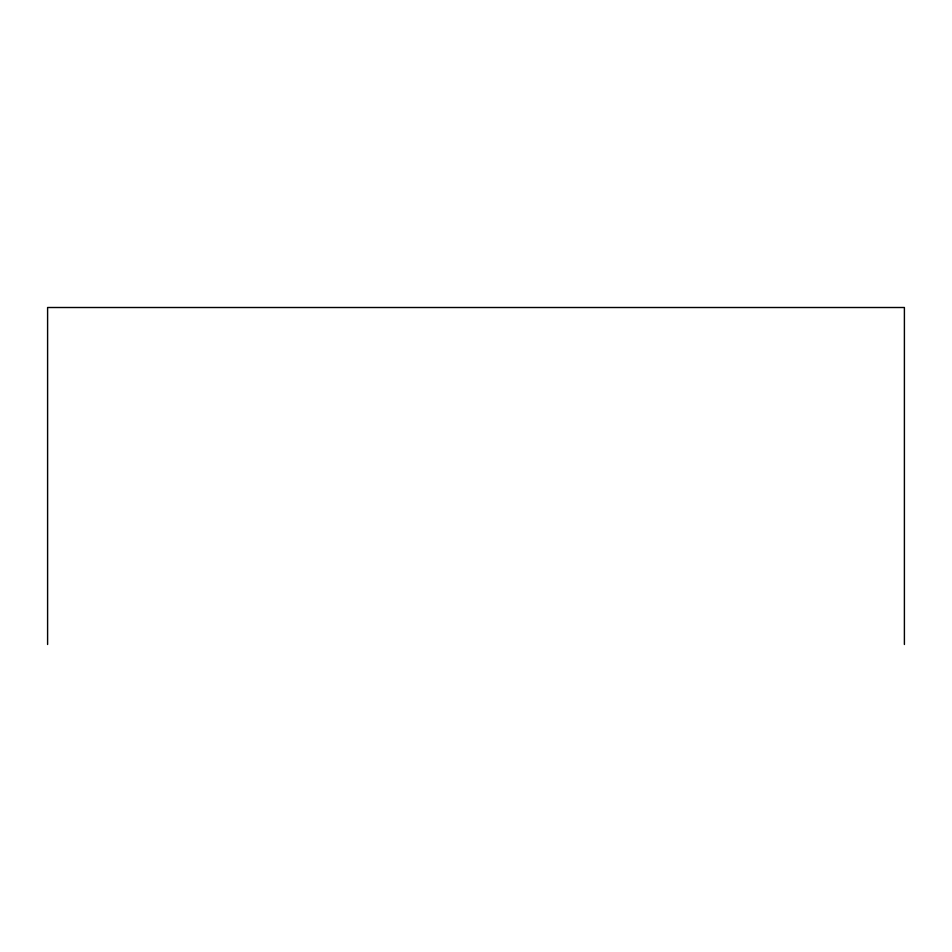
<?xml version="1.0" encoding="UTF-8"?>
<svg xmlns="http://www.w3.org/2000/svg" width="952" height="952" viewBox="0 0 952 952"><rect width="100%" height="100%" fill="white"/><g stroke="black" fill="none" stroke-linecap="round" stroke-linejoin="round"><path stroke-width="1.43" d="M904.4 644.492L904.4 307.508L47.6 307.508L47.6 644.492"/></g></svg>
